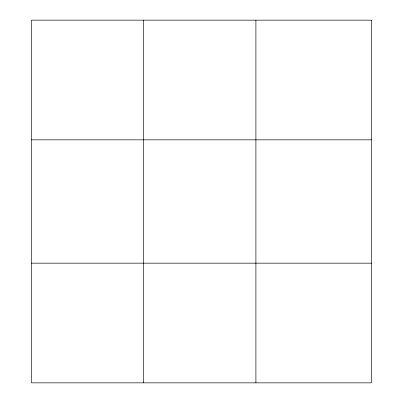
<?xml version="1.0" encoding="UTF-8"?>
<svg xmlns="http://www.w3.org/2000/svg" width="403" height="403" viewBox="0 0 403 403"><rect width="100%" height="100%" fill="white"/><g stroke="black" fill="none" stroke-linecap="round" stroke-linejoin="round"><path stroke-width="0.6" d="M143.695 382.85L143.695 20.15M255.905 382.85L255.905 20.15M31.484 139.841L371.516 139.841M31.484 263.159L371.516 263.159M371.516 20.15L371.516 382.85L31.484 382.85L31.484 20.15L371.516 20.15"/></g></svg>
